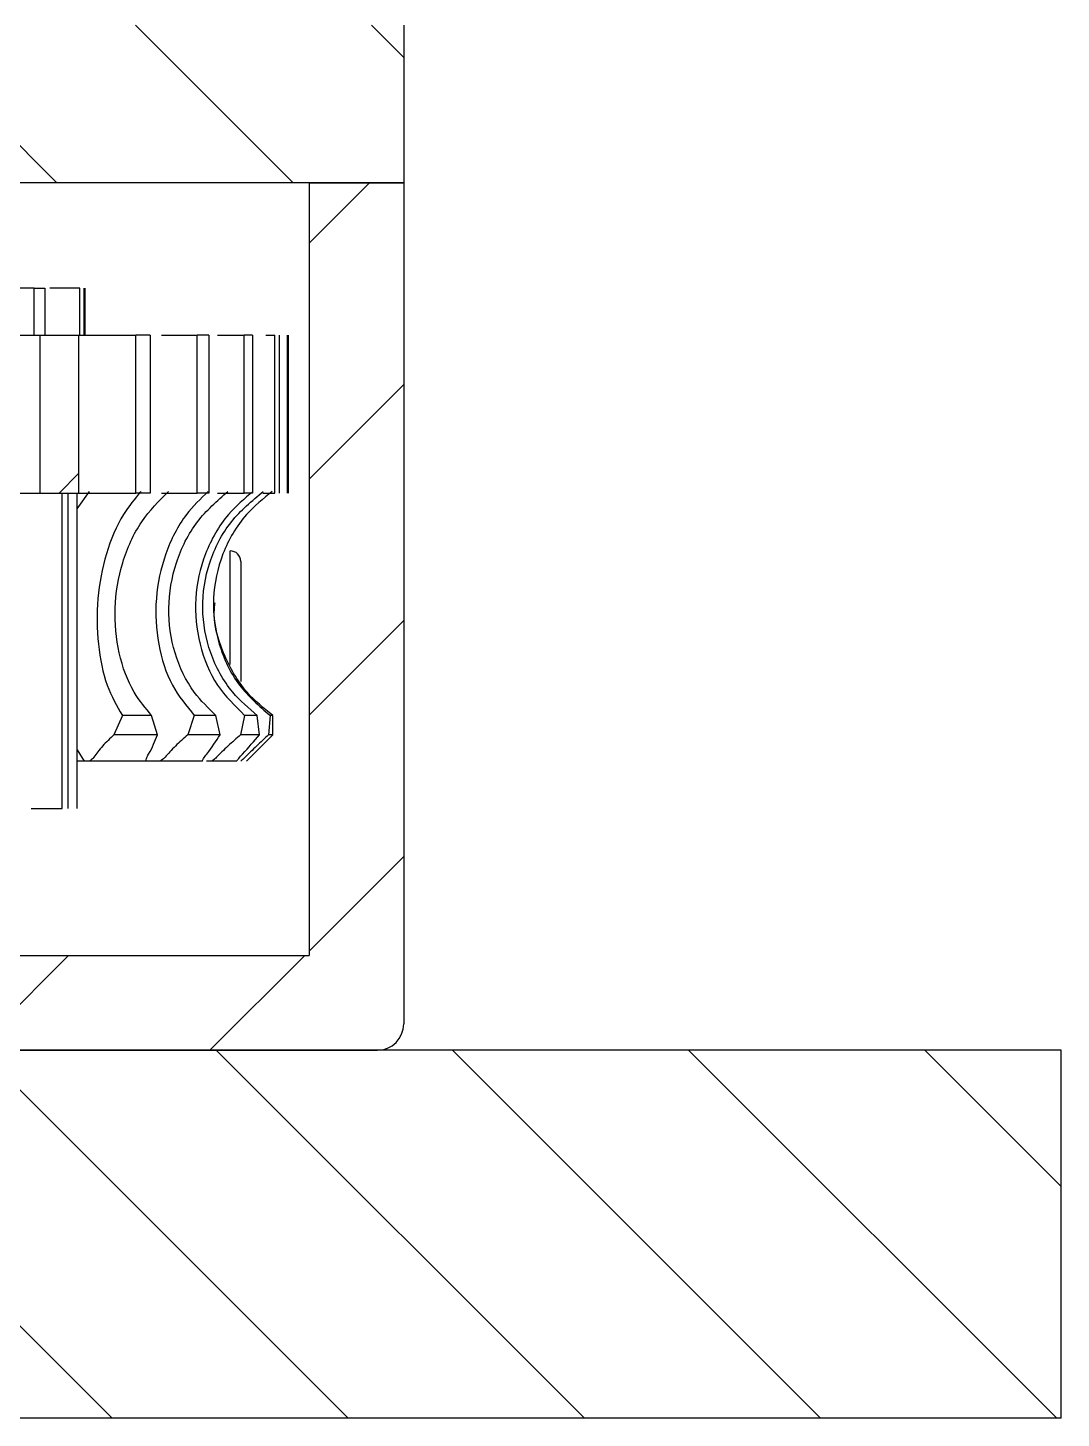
# Model space of a CAD drawing. Header units: millimetres. Extents: x 0 to 2406, y -938 to 757.
# Drawn here: x 2147.08 to 2166.73, y -742.46 to -716.01 of the extents above; entities that cross this region are included whole.
import ezdxf

# ---------------------------------------------------------------- set-up
doc = ezdxf.new("R2010")
doc.units = ezdxf.units.MM
doc.layers.add('10', color=7, linetype='Continuous')
pattern_1 = [(45, (1688.1174, -964.403), (-2.245064, 2.245064), [])]
pattern_2 = [(135, (1688.1174, -964.403), (-2.245064, -2.245064), [])]

msp = doc.modelspace()

# ---------------------------------------------------------------- hatches: boundary and pattern name
at = {"layer": '10', "linetype": 'Continuous', "lineweight": 25}
h = msp.add_hatch(dxfattribs=at)
h.set_pattern_fill('ANSI31', color=256, angle=90, style=0)
h.set_pattern_definition(pattern_2)
h.paths.add_polyline_path([(2154.2256849, -718.9644928), (2154.2256849, -715.9644928), (2125.1677129, -715.9644928), (2125.1677129, -718.9644928)], flags=0)
h = msp.add_hatch(dxfattribs=at)
h.set_pattern_fill('ANSI31', color=256, style=0)
h.set_pattern_definition(pattern_1)
edge = h.paths.add_edge_path(flags=0)
edge.add_line((2154.2256849, -718.9644928), (2152.4256849, -718.9644928))
edge.add_line((2152.4256849, -718.9644928), (2152.4256849, -733.6644928))
edge.add_line((2152.4256849, -733.6644928), (2125.1677129, -733.6644928))
edge.add_line((2125.1677129, -733.6644928), (2125.1677129, -735.4644928))
edge.add_line((2125.1677129, -735.4644928), (2153.7256849, -735.4644928))
edge.add_arc((2153.7256849, -734.9644928), 0.5, 270, 360)
edge.add_line((2154.2256849, -734.9644928), (2154.2256849, -718.9644928))
at = {"layer": '10', "linetype": 'Continuous', "lineweight": 30}
h = msp.add_hatch(dxfattribs=at)
h.set_pattern_fill('ANSI31', color=256, style=0)
h.set_pattern_definition(pattern_1)
h.paths.add_polyline_path([(2148.0500142, -721.8644928), (2147.308821, -721.8644928), (2147.308821, -724.8644928), (2148.0500142, -724.8644928)], flags=0)
at = {"layer": '10', "linetype": 'Continuous', "lineweight": 25}
h = msp.add_hatch(dxfattribs=at)
h.set_pattern_fill('ANSI31', color=256, angle=90, style=0)
h.set_pattern_definition(pattern_2)
h.paths.add_polyline_path([(2086.7256849, -742.4644928), (2166.7256849, -742.4644928), (2166.7256849, -735.4644928), (2126.1774612, -735.4644928), (2126.1774612, -738.4644928), (2114.2739086, -738.4644928), (2114.2739086, -735.4644928), (2086.7256849, -735.4644928)], flags=0)

# ---------------------------------------------------------------- linework, layer by layer
at = {"color": 7, "linetype": 'Continuous', "lineweight": 30}
for p, q in [((2154.2256849, -715.9644928), (2154.2256849, -718.9644928)), ((2154.2256849, -718.9644928), (2125.1677129, -718.9644928)), ((2152.4256849, -718.9644928), (2152.4256849, -733.6644928)), ((2152.4256849, -718.9644928), (2154.2256849, -718.9644928)), ((2154.2256849, -718.9644928), (2154.2256849, -734.9644928)), ((2147.1999754, -721.8644928), (2147.1999754, -720.9644928)), ((2147.1999754, -720.9644928), (2147.404877, -720.9644928)), ((2147.404877, -720.9644928), (2147.404877, -721.8644928)), ((2148.0659025, -721.8644928), (2148.0659025, -720.9644928)), ((2148.1432891, -720.9644928), (2148.1432891, -721.8644928)), ((2148.1712273, -721.8644928), (2148.1712273, -720.9644928)), ((2147.308821, -721.8644928), (2147.308821, -724.8644928)), ((2147.308821, -721.8644928), (2148.0500142, -721.8644928)), ((2148.0500142, -724.8644928), (2148.0500142, -721.8644928)), ((2149.1297673, -724.8644928), (2149.1297673, -721.8644928)), ((2149.4078732, -721.8644928), (2149.1297673, -721.8644928)), ((2149.4078732, -721.8644928), (2149.4078732, -724.8644928)), ((2150.2990132, -724.8644928), (2150.2990132, -721.8644928)), ((2150.5208447, -721.8644928), (2150.2990132, -721.8644928)), ((2150.5208447, -721.8644928), (2150.5208447, -724.8644928)), ((2150.685683, -721.8644928), (2151.1940845, -721.8644928)), ((2151.1940845, -724.8644928), (2151.1940845, -721.8644928)), ((2151.3499465, -721.8644928), (2151.1940845, -721.8644928)), ((2151.3499465, -721.8644928), (2151.3499465, -724.8644928)), ((2151.6035026, -721.8644928), (2151.7758623, -721.8644928)), ((2151.7758623, -724.8644928), (2151.7758623, -721.8644928)), ((2151.8589429, -721.8644928), (2151.8589429, -724.8644928)), ((2152.0189202, -724.8644928), (2152.0189202, -721.8644928)), ((2152.0255883, -721.8644928), (2152.0255883, -724.8644928)), ((2147.308821, -724.8644928), (2148.0500142, -724.8644928)), ((2147.729316, -730.8644928), (2147.729316, -724.8644928)), ((2147.8385568, -724.8644928), (2147.8385568, -730.8644928)), ((2148.0181389, -725.164487), (2148.2514163, -724.8337711)), ((2148.0181389, -730.8644928), (2148.0181389, -724.8644928)), ((2149.4078732, -724.8644928), (2149.1297673, -724.8644928)), ((2150.5208447, -724.8644928), (2150.2990132, -724.8644928)), ((2150.685683, -724.8644928), (2151.1940845, -724.8644928)), ((2151.3499465, -724.8644928), (2151.1940845, -724.8644928)), ((2151.5447219, -724.8644928), (2151.7758623, -724.8644928)), ((2150.9256849, -726.4426393), (2150.9256849, -725.9644928)), ((2151.1256849, -726.1644928), (2151.1256849, -726.5788864)), ((2150.9256849, -728.1267307), (2150.9256849, -726.4426393)), ((2151.1256849, -726.5788864), (2151.1256849, -728.4505123)), ((2148.8759028, -729.0952145), (2148.7171963, -729.4644928)), ((2149.4331175, -729.0952145), (2148.8759028, -729.0952145)), ((2149.5436077, -729.4644928), (2149.4331175, -729.0952145)), ((2150.2437358, -729.0952145), (2150.1219501, -729.4644928)), ((2150.6562489, -729.0952145), (2150.2437358, -729.0952145)), ((2150.7348814, -729.4644928), (2150.6562489, -729.0952145)), ((2151.2014486, -729.0952145), (2151.1248831, -729.4644928)), ((2151.4411479, -729.0952145), (2151.2014486, -729.0952145)), ((2151.4825641, -729.4644928), (2151.4411479, -729.0952145)), ((2151.6837746, -729.0952145), (2151.6576472, -729.4644928)), ((2151.7343251, -729.0952145), (2151.6837746, -729.0952145)), ((2151.7356076, -729.4390758), (2151.7343251, -729.0952145)), ((2149.5436077, -729.4644928), (2148.7171963, -729.4644928)), ((2150.7348814, -729.4644928), (2150.1219501, -729.4644928)), ((2151.4825641, -729.4644928), (2151.1248831, -729.4644928)), ((2151.23571, -729.9644928), (2151.73571, -729.4644928)), ((2151.7357024, -729.4644928), (2151.6576472, -729.4644928)), ((2151.73571, -729.4644928), (2151.73571, -729.4390758)), ((2148.0181389, -729.7470861), (2148.150169, -729.9644928)), ((2149.3280152, -729.9644928), (2148.24854, -729.9644928)), ((2150.3982853, -729.9644928), (2149.5972998, -729.9644928)), ((2151.0479028, -729.9644928), (2150.5799929, -729.9644928)), ((2125.1677129, -733.6644928), (2152.4256849, -733.6644928)), ((2125.1677129, -735.4644928), (2153.7256849, -735.4644928)), ((2166.7256849, -735.4644928), (2126.1774612, -735.4644928)), ((2166.7256849, -742.4644928), (2166.7256849, -735.4644928)), ((2166.7256849, -742.4644928), (2086.7256849, -742.4644928))]:
    msp.add_line(p, q, dxfattribs=at)
for centre, radius, start, end in [((2150.9256849, -726.1644928), 0.2, 0, 90), ((2153.7256849, -734.9644928), 0.5, 270, 0)]:
    msp.add_arc(centre, radius, start, end, dxfattribs=at)
for points, knots in [([(2147.1999754, -720.9644928), (2147.169978, -720.9644928), (2146.9517824, -720.9644928), (2146.6217501, -720.9644928), (2146.4139261, -720.9644928), (2146.3172988, -720.9644928), (2146.300824, -720.9644928)], [0, 0, 0, 0, 0.0903730718, 0.6573567436, 0.9415799235, 1, 1, 1, 1]), ([(2148.0659025, -720.9644928), (2148.0369612, -720.9644928), (2147.853483, -720.9644928), (2147.658943, -720.9644928), (2147.4950891, -720.9644928)], [0, 0, 0, 0, 0.1577366902, 1, 1, 1, 1]), ([(2146.7746865, -721.8644928), (2146.7965236, -721.8644928), (2146.8358555, -721.8644928), (2146.8914146, -721.8644928), (2146.9362865, -721.8644928), (2147.0072001, -721.8644928), (2147.0962928, -721.8644928), (2147.2201165, -721.8644928), (2147.3060827, -721.8644928), (2147.308821, -721.8644928)], [0, 0, 0, 0, 0.0902052961, 0.1624741085, 0.2238525793, 0.2806978087, 0.5122302346, 0.9844624838, 1, 1, 1, 1]), ([(2148.024765, -721.8644928), (2148.0452587, -721.8644928), (2148.0821709, -721.8644928), (2148.137246, -721.8644928), (2148.1843124, -721.8644928), (2148.2641589, -721.8644928), (2148.387065, -721.8644928), (2148.684145, -721.8644928), (2148.9597021, -721.8644928), (2149.1297673, -721.8644928)], [0, 0, 0, 0, 0.0516711848, 0.0930680353, 0.128226706, 0.1607886561, 0.2934145136, 0.5639174757, 1, 1, 1, 1]), ([(2149.6186392, -721.8644928), (2149.6643352, -721.8644928), (2149.8783321, -721.8644928), (2150.1138146, -721.8644928), (2150.2990132, -721.8644928)], [0, 0, 0, 0, 0.2135356709, 1, 1, 1, 1]), ([(2146.7746865, -724.8644928), (2146.7965236, -724.8644928), (2146.8358555, -724.8644928), (2146.8914146, -724.8644928), (2146.9362865, -724.8644928), (2147.0072001, -724.8644928), (2147.0962928, -724.8644928), (2147.2201165, -724.8644928), (2147.3060827, -724.8644928), (2147.308821, -724.8644928)], [0, 0, 0, 0, 0.0902052961, 0.1624741085, 0.2238525793, 0.2806978087, 0.5122302346, 0.9844624838, 1, 1, 1, 1]), ([(2148.024765, -724.8644928), (2148.0452587, -724.8644928), (2148.0821709, -724.8644928), (2148.137246, -724.8644928), (2148.1843124, -724.8644928), (2148.2641589, -724.8644928), (2148.387065, -724.8644928), (2148.684145, -724.8644928), (2148.9597021, -724.8644928), (2149.1297673, -724.8644928)], [0, 0, 0, 0, 0.0516711848, 0.0930680353, 0.128226706, 0.1607886561, 0.2934145136, 0.5639174757, 1, 1, 1, 1]), ([(2149.2287385, -724.8337711), (2149.1133917, -724.9731021), (2148.845221, -725.2970337), (2148.5472534, -726.0072433), (2148.3814739, -726.8742366), (2148.3949294, -727.7522475), (2148.5581166, -728.5442255), (2148.7717745, -728.9146731), (2148.8759028, -729.0952145)], [0, 0, 0, 0, 0.1316225593, 0.3060102982, 0.4804812272, 0.6560648998, 0.8323797428, 1, 1, 1, 1]), ([(2149.4331175, -729.0952145), (2149.3165032, -728.955883), (2149.0453862, -728.6319508), (2148.7841198, -727.9217402), (2148.7011969, -727.0547467), (2148.8487174, -726.1767359), (2149.2037984, -725.3847589), (2149.5744712, -725.0143119), (2149.7551222, -724.8337711)], [0, 0, 0, 0, 0.1316230059, 0.3060107476, 0.4804816784, 0.6560653539, 0.8323801985, 1, 1, 1, 1]), ([(2150.5078798, -724.8337711), (2150.3639361, -724.9731021), (2150.0292805, -725.2970337), (2149.6678163, -726.0072433), (2149.4829154, -726.8742366), (2149.5344661, -727.7522475), (2149.7874531, -728.5442255), (2150.0942267, -728.9146731), (2150.2437358, -729.0952145)], [0, 0, 0, 0, 0.1316225593, 0.30601029824, 0.48048122725, 0.65606489978, 0.83237974281, 1, 1, 1, 1]), ([(2149.6186392, -724.8644928), (2149.6643352, -724.8644928), (2149.8783321, -724.8644928), (2150.1138146, -724.8644928), (2150.2990132, -724.8644928)], [0, 0, 0, 0, 0.2135356709, 1, 1, 1, 1]), ([(2150.6562489, -729.0952145), (2150.5113849, -728.955883), (2150.1745902, -728.6319508), (2149.8397694, -727.9217402), (2149.7150186, -727.0547467), (2149.8638942, -726.1767359), (2150.2561868, -725.3847589), (2150.6769454, -725.0143119), (2150.882006, -724.8337711)], [0, 0, 0, 0, 0.1316230059, 0.3060107476, 0.4804816784, 0.6560653539, 0.8323801985, 1, 1, 1, 1]), ([(2151.3588998, -724.8337711), (2151.1961689, -724.9731021), (2150.8178345, -725.2970337), (2150.417507, -726.0072433), (2150.2260854, -726.8742366), (2150.3122182, -727.7522475), (2150.6377643, -728.5442255), (2151.0167474, -728.9146731), (2151.2014486, -729.0952145)], [0, 0, 0, 0, 0.1316225593, 0.3060102982, 0.4804812272, 0.6560648998, 0.8323797428, 1, 1, 1, 1]), ([(2151.4411479, -729.0952145), (2151.2779066, -728.955883), (2150.8983862, -728.6319508), (2150.5128285, -727.9217402), (2150.3547514, -727.0547467), (2150.4948364, -726.1767359), (2150.8976065, -725.3847589), (2151.3397768, -725.0143119), (2151.5552726, -724.8337711)], [0, 0, 0, 0, 0.1316230059, 0.3060107476, 0.4804816784, 0.6560653539, 0.8323801985, 1, 1, 1, 1]), ([(2151.723803, -724.8337711), (2151.5533746, -724.9731021), (2151.1571444, -725.2970337), (2150.7452352, -726.0072433), (2150.560338, -726.8742366), (2150.675183, -727.7522475), (2151.0511029, -728.5442255), (2151.4764684, -728.9146731), (2151.6837746, -729.0952145)], [0, 0, 0, 0, 0.1316225593, 0.3060102982, 0.4804812272, 0.6560648998, 0.8323797428, 1, 1, 1, 1]), ([(2151.7343251, -729.0952145), (2151.5628501, -728.9558077), (2151.1641873, -728.6317005), (2150.775561, -727.9231317), (2150.5875925, -727.3066149), (2150.6360229, -726.9854598), (2150.6412839, -726.9505722)], [0, 0, 0, 0, 0.2623307302, 0.6098935541, 0.9576221777, 1, 1, 1, 1]), ([(2148.7171963, -729.4644928), (2148.6422672, -729.5348745), (2148.5298875, -729.6404339), (2148.410303, -729.7861702), (2148.3515439, -729.8789344), (2148.2898228, -729.9376029), (2148.2573321, -729.958766), (2148.24854, -729.9644928)], [0, 0, 0, 0, 0.4322118887, 0.6482368473, 0.8436891492, 0.9577017774, 1, 1, 1, 1]), ([(2149.3280152, -729.9644928), (2149.3280662, -729.9477506), (2149.3281871, -729.9080221), (2149.4404859, -729.7295876), (2149.4972395, -729.5836913), (2149.5436077, -729.4644928)], [0, 0, 0, 0, 0.1176073481, 0.2790774898, 1, 1, 1, 1]), ([(2150.1219501, -729.4644928), (2150.0412447, -729.5348745), (2149.9202017, -729.6404339), (2149.7804502, -729.7861702), (2149.7050589, -729.8789344), (2149.6381769, -729.9376029), (2149.6060055, -729.958766), (2149.5972998, -729.9644928)], [0, 0, 0, 0, 0.43221188869, 0.6482368473, 0.84368914921, 0.95770177743, 1, 1, 1, 1]), ([(2150.3982853, -729.9644928), (2150.4046195, -729.9477506), (2150.4196502, -729.9080221), (2150.5644922, -729.7295876), (2150.6582668, -729.5836913), (2150.7348814, -729.4644928)], [0, 0, 0, 0, 0.1176073481, 0.2790774898, 1, 1, 1, 1]), ([(2151.1248831, -729.4644928), (2151.0439014, -729.5348745), (2150.922444, -729.6404339), (2150.7720493, -729.7861702), (2150.6851635, -729.8789344), (2150.6176785, -729.9376029), (2150.5880189, -729.958766), (2150.5799929, -729.9644928)], [0, 0, 0, 0, 0.4322118887, 0.6482368473, 0.8436891492, 0.9577017774, 1, 1, 1, 1]), ([(2151.0479028, -729.9644928), (2151.0600886, -729.9477506), (2151.0890049, -729.9080221), (2151.2565193, -729.7295876), (2151.3809242, -729.5836913), (2151.4825641, -729.4644928)], [0, 0, 0, 0, 0.11760734808, 0.27907748978, 1, 1, 1, 1]), ([(2151.6576472, -729.4644928), (2151.5819079, -729.5348745), (2151.4683132, -729.6404339), (2151.3175245, -729.7861702), (2151.2250654, -729.8789344), (2151.1615764, -729.9376029), (2151.1364497, -729.958766), (2151.1296504, -729.9644928)], [0, 0, 0, 0, 0.4322118887, 0.6482368473, 0.8436891492, 0.9577017774, 1, 1, 1, 1]), ([(2148.150169, -729.9644928), (2148.1121257, -729.9644928), (2148.0687501, -729.9644928), (2148.0236796, -729.9644928), (2148.0181389, -729.9644928)], [0, 0, 0, 0, 0.8770653337, 1, 1, 1, 1]), ([(2148.24854, -729.9644928), (2148.2394221, -729.9644928), (2148.2084439, -729.9644928), (2148.1742784, -729.9644928), (2148.150169, -729.9644928)], [0, 0, 0, 0, 0.29433399694, 1, 1, 1, 1]), ([(2149.4921009, -729.9644928), (2149.4627221, -729.9644928), (2149.4186243, -729.9644928), (2149.3629199, -729.9644928), (2149.3374401, -729.9644928), (2149.3280152, -729.9644928)], [0, 0, 0, 0, 0.5570642685, 0.8361589296, 1, 1, 1, 1]), ([(2149.5972998, -729.9644928), (2149.5871773, -729.9644928), (2149.5527862, -729.9644928), (2149.5172075, -729.9644928), (2149.4921009, -729.9644928)], [0, 0, 0, 0, 0.2943339969, 1, 1, 1, 1]), ([(2150.5799929, -729.9644928), (2150.5695557, -729.9644928), (2150.5340953, -729.9644928), (2150.4995281, -729.9644928), (2150.4751353, -729.9644928)], [0, 0, 0, 0, 0.2943339969, 1, 1, 1, 1]), ([(2147.1431179, -730.8644928), (2147.3100617, -730.8644928), (2147.5076558, -730.8644928), (2147.6995499, -730.8644928), (2147.729316, -730.8644928)], [0, 0, 0, 0, 0.8448827388, 1, 1, 1, 1])]:
    msp.add_open_spline(points, degree=3, knots=knots, dxfattribs=at)

doc.saveas('drawing.dxf')
